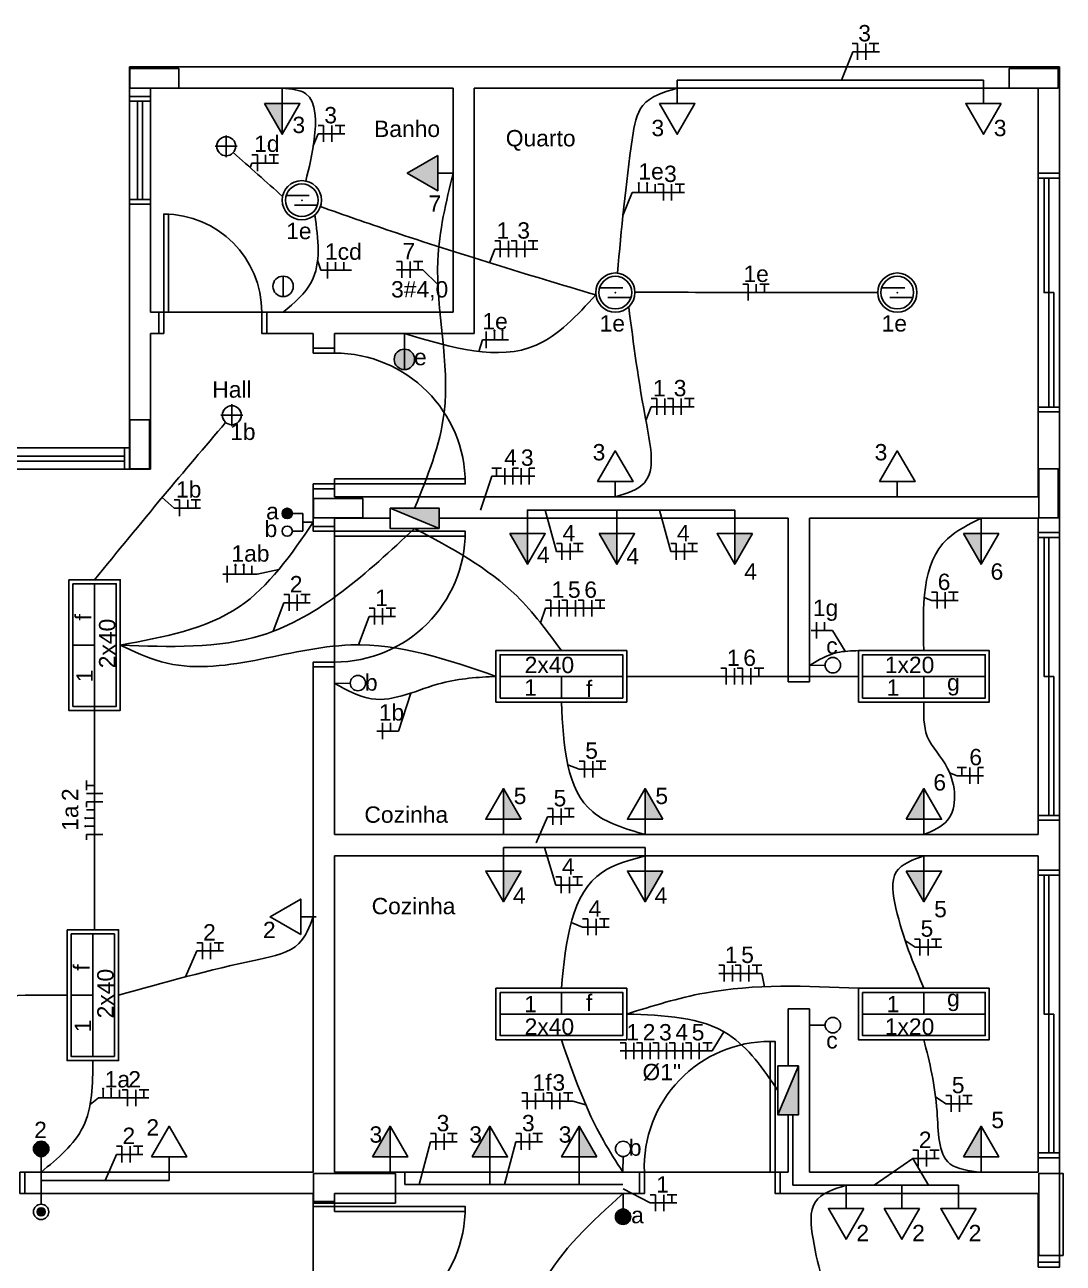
# Model space of a CAD drawing. Header units: millimetres. Extents: x 412 to 646, y 331 to 411.
# Drawn here: x 479.57 to 485.92, y 382.7 to 390.27 of the extents above; entities that cross this region are included whole.
import ezdxf
from ezdxf.enums import TextEntityAlignment as Align

# ---------------------------------------------------------------- set-up
doc = ezdxf.new("R2010")
doc.units = ezdxf.units.MM
for name, color, linetype in [('BASE', 8, 'Continuous'), ('Chamada', 4, 'Continuous'), ('E_LUMINO', 160, 'Continuous'), ('Elétrico', 5, 'Continuous'), ('Texto - Elétrica', 3, 'Continuous'), ('texto - elétrico', 3, 'Continuous')]:
    doc.layers.add(name, color=color, linetype=linetype)
doc.styles.add('ARIAL', font='arial.ttf')

# ---------------------------------------------------------------- blocks, each defined once
blk = doc.blocks.new('A$C3E3F6338')
for p, q in [((-0.0172, -0.0409), (-0.158, -0.0409)), ((-0.0672, -0.1009), (-0.208, -0.1009))]:
    blk.add_line(p, q)
for radius in [0.12, 0.1]:
    blk.add_circle((-0.1126, -0.0709), radius)
at = {"linetype": 'Continuous'}
blk.add_point((-0.1126, -0.0709), dxfattribs=at)

msp = doc.modelspace()

# ---------------------------------------------------------------- hatches: boundary and pattern name
at = {"layer": 'Elétrico'}
for points in [[(481.142937, 389.605109), (481.142938, 389.792605), (481.034687, 389.792603)], [(482.102993, 387.193848), (482.102993, 387.318848), (481.802993, 387.318848)], [(482.643462, 386.975104), (482.643464, 387.1626), (482.535212, 387.162598)], [(483.190727, 386.975104), (483.190729, 387.1626), (483.082477, 387.162598)], [(484.019733, 387.162598), (483.911481, 387.1626), (483.911483, 386.975104)], [(485.418265, 386.975104), (485.418267, 387.1626), (485.310015, 387.162598)], [(482.496517, 385.602595), (482.496516, 385.415099), (482.604767, 385.415101)], [(483.36307, 385.602595), (483.363068, 385.415099), (483.47132, 385.415101)], [(485.068265, 385.602595), (484.960015, 385.415101), (485.068267, 385.415099)], [(482.496517, 384.910101), (482.496516, 385.097597), (482.604767, 385.097596)], [(483.36307, 384.910101), (483.363068, 385.097597), (483.47132, 385.097596)], [(485.068267, 385.097597), (484.960015, 385.097596), (485.068265, 384.910101)], [(484.175787, 383.606348), (484.300787, 383.606348), (484.300787, 383.906348)], [(481.80264, 383.537593), (481.802642, 383.350097), (481.69439, 383.350098)], [(482.412943, 383.537593), (482.412945, 383.350097), (482.304693, 383.350098)], [(483.068464, 383.350098), (482.960212, 383.350097), (482.960214, 383.537593)], [(485.418265, 383.537593), (485.418267, 383.350097), (485.310015, 383.350098)], [(479.693219, 383.013659, 1), (479.643219, 383.013659, 1)], [(483.274803, 382.983678), (483.181053, 382.983678, 1)]]:
    msp.add_hatch(color=256, dxfattribs=at).paths.add_polyline_path(points)
h = msp.add_hatch(color=256, dxfattribs=at)
h.paths.add_polyline_path([(482.095028, 389.476002), (481.907533, 389.367752), (482.046106, 389.287745), (482.09503, 389.287745)])
h.paths.add_polyline_path([(482.09503, 389.287745), (482.046106, 389.287745), (482.09503, 389.259497)])
h = msp.add_hatch(color=256, dxfattribs=at)
h.paths.add_polyline_path([(481.89068, 388.290573), (481.890128, 388.165574, 0.41550625), (481.952904, 388.228074, 0.41292206)])
h.paths.add_polyline_path([(481.89068, 388.290573, 0.41550625), (481.827904, 388.228074, 0.41292206), (481.890128, 388.165574)])
at = {"layer": 'Elétrico', "linetype": 'Continuous', "lineweight": -2}
for points in [[(481.14239, 387.285659), (481.142508, 387.288382), (481.142864, 387.291084), (481.143454, 387.293745), (481.144274, 387.296344), (481.145317, 387.298862), (481.146575, 387.30128), (481.14804, 387.303579), (481.149699, 387.305741), (481.15154, 387.307751), (481.15355, 387.309592), (481.155712, 387.311251), (481.158011, 387.312716), (481.160428, 387.313974), (481.162946, 387.315017), (481.165546, 387.315837), (481.168207, 387.316427), (481.170909, 387.316782), (481.173632, 387.316901), (481.176355, 387.316782), (481.179057, 387.316427), (481.181718, 387.315837), (481.184317, 387.315017), (481.186835, 387.313974), (481.189253, 387.312716), (481.191552, 387.311251), (481.193714, 387.309592), (481.195723, 387.307751), (481.197565, 387.305741), (481.199224, 387.303579), (481.200688, 387.30128), (481.201947, 387.298862), (481.20299, 387.296344), (481.20381, 387.293745), (481.204399, 387.291084), (481.204755, 387.288382), (481.204874, 387.285659), (481.173632, 387.285659)], [(481.204882, 387.285659), (481.204763, 387.282936), (481.204407, 387.280234), (481.203817, 387.277573), (481.202998, 387.274973), (481.201955, 387.272455), (481.200696, 387.270038), (481.199232, 387.267739), (481.197573, 387.265577), (481.195731, 387.263567), (481.193722, 387.261726), (481.191559, 387.260067), (481.189261, 387.258602), (481.186843, 387.257344), (481.184325, 387.256301), (481.181726, 387.255481), (481.179065, 387.254891), (481.176362, 387.254535), (481.173639, 387.254417), (481.170916, 387.254535), (481.168214, 387.254891), (481.165553, 387.255481), (481.162954, 387.256301), (481.160436, 387.257344), (481.158018, 387.258602), (481.155719, 387.260067), (481.153557, 387.261726), (481.151548, 387.263567), (481.149706, 387.265577), (481.148047, 387.267739), (481.146583, 387.270038), (481.145324, 387.272455), (481.144281, 387.274973), (481.143462, 387.277573), (481.142872, 387.280234), (481.142516, 387.282936), (481.142397, 387.285659), (481.173639, 387.285659)], [(479.621693, 383.399016), (479.668568, 383.399013), (479.668568, 383.445888), (479.661294, 383.445511), (479.648581, 383.441391), (479.640706, 383.436894), (479.634706, 383.431641), (479.628705, 383.423767), (479.624093, 383.414017), (479.621956, 383.404266), (479.622068, 383.399013)], [(479.621693, 383.399011), (479.668568, 383.399013), (479.668568, 383.352138), (479.661294, 383.352516), (479.648581, 383.356636), (479.640706, 383.361134), (479.634706, 383.366387), (479.628705, 383.37426), (479.624093, 383.38401), (479.621956, 383.393761), (479.622068, 383.399013)], [(479.715443, 383.399016), (479.668568, 383.399013), (479.668568, 383.445888), (479.675806, 383.445511), (479.688518, 383.441391), (479.696393, 383.436894), (479.702394, 383.431641), (479.708393, 383.423767), (479.713005, 383.414017), (479.715143, 383.404266), (479.715031, 383.399013)], [(479.715443, 383.399011), (479.668568, 383.399013), (479.668568, 383.352138), (479.675806, 383.352516), (479.688518, 383.356636), (479.696393, 383.361134), (479.702394, 383.366387), (479.708393, 383.37426), (479.713005, 383.38401), (479.715143, 383.393761), (479.715031, 383.399013)], [(483.181053, 382.983681), (483.227928, 382.983678), (483.227928, 383.030553), (483.22069, 383.030176), (483.207979, 383.026056), (483.200104, 383.021558), (483.194103, 383.016305), (483.188103, 383.008432), (483.183491, 382.998681), (483.181354, 382.988931), (483.181465, 382.983678)], [(483.274803, 382.983681), (483.227928, 382.983678), (483.227928, 383.030553), (483.235203, 383.030176), (483.247915, 383.026056), (483.25579, 383.021558), (483.26179, 383.016305), (483.267791, 383.008432), (483.272403, 382.998681), (483.27454, 382.988931), (483.274429, 382.983678)]]:
    msp.add_hatch(color=256, dxfattribs=at).paths.add_polyline_path(points)

# ---------------------------------------------------------------- linework, layer by layer
at = {"layer": 'BASE'}
for p, q in [((480.208209, 390.016358), (485.898248, 390.016358)), ((480.208209, 389.836353), (480.208209, 390.016358)), ((485.898248, 389.366358), (485.898248, 390.016358)), ((480.33819, 389.836353), (480.208209, 389.836353)), ((480.33819, 389.886353), (482.188287, 389.886353)), ((480.33819, 389.886353), (480.33819, 389.836353)), ((482.188287, 389.886353), (482.188287, 388.516358)), ((482.318268, 389.886353), (482.318268, 388.386353)), ((485.768268, 389.886353), (482.318268, 389.886353)), ((485.768268, 389.886353), (485.768268, 389.366358)), ((485.768268, 389.366358), (485.898248, 389.366358)), ((480.208209, 387.686353), (480.208209, 389.176356)), ((480.33819, 389.176356), (480.208209, 389.176356)), ((480.33819, 389.176356), (480.33819, 388.516358)), ((480.33819, 388.516358), (481.048199, 388.516358)), ((480.33819, 388.516358), (480.38819, 388.516358)), ((480.38819, 388.516358), (480.38819, 388.386353)), ((481.048199, 388.516358), (482.188287, 388.516358)), ((481.048199, 388.516358), (481.048199, 388.386353)), ((480.33819, 387.556348), (480.33819, 388.386353)), ((480.33819, 388.386353), (480.38819, 388.386353)), ((481.048199, 388.386353), (481.333258, 388.386353)), ((481.333258, 388.296351), (481.333258, 388.386353)), ((481.463238, 388.386353), (481.463238, 388.296351)), ((482.318268, 388.386353), (481.463238, 388.386353)), ((481.463238, 388.296351), (481.333258, 388.296351)), ((485.768268, 387.906361), (485.768268, 387.386353)), ((485.768268, 387.906361), (485.898248, 387.906361)), ((485.898248, 387.168848), (485.898248, 387.906361)), ((480.208209, 387.556348), (480.208209, 387.686353)), ((480.208209, 387.556348), (480.33819, 387.556348)), ((481.463238, 387.436353), (481.333258, 387.436353)), ((481.333258, 387.206348), (481.333258, 387.436353)), ((481.463238, 387.436353), (481.463238, 387.386353)), ((485.768268, 387.386353), (481.463238, 387.386353)), ((481.463238, 387.256348), (481.802993, 387.256348)), ((481.463238, 387.206348), (481.463238, 387.256348)), ((482.102993, 387.256348), (484.238287, 387.256348)), ((484.238287, 387.256348), (484.238287, 386.256348)), ((485.768268, 387.256348), (484.368268, 387.256348)), ((484.368268, 387.256348), (484.368268, 386.256348)), ((485.768268, 387.168848), (485.768268, 387.256348)), ((481.463238, 387.206348), (481.333258, 387.206348)), ((481.463238, 386.376343), (481.463238, 387.176343)), ((485.768268, 387.168848), (485.898248, 387.168848)), ((481.333258, 383.256348), (481.333258, 386.346351)), ((481.463238, 386.346351), (481.333258, 386.346351)), ((481.463238, 385.321351), (481.463238, 386.346351)), ((484.368268, 386.256348), (484.238287, 386.256348)), ((485.768268, 385.321351), (485.768268, 385.408851)), ((485.768268, 385.408851), (485.898248, 385.408851)), ((485.898248, 385.103846), (485.898248, 385.408851)), ((485.768268, 385.321351), (481.463238, 385.321351)), ((481.463238, 383.256348), (481.463238, 385.191346)), ((485.768268, 385.191346), (481.463238, 385.191346)), ((485.768268, 385.103846), (485.768268, 385.191346)), ((485.768268, 385.103846), (485.898248, 385.103846)), ((484.238287, 383.906348), (484.238287, 384.256348)), ((484.368268, 384.256348), (484.238287, 384.256348)), ((484.368268, 383.256348), (484.368268, 384.256348)), ((484.238287, 383.256348), (484.238287, 383.606348)), ((485.768268, 383.256348), (485.768268, 383.343848)), ((485.768268, 383.343848), (485.898248, 383.343848)), ((485.898248, 382.706348), (485.898248, 383.343848)), ((479.568219, 383.256348), (481.333258, 383.256348)), ((479.568219, 383.256348), (479.568219, 383.126343)), ((483.328277, 383.256348), (481.463238, 383.256348)), ((483.328277, 383.256348), (483.328277, 383.126343)), ((483.358307, 383.256348), (484.238287, 383.256348)), ((484.238287, 383.256348), (484.188287, 383.256348)), ((484.188287, 383.256348), (484.188287, 383.126343)), ((485.768268, 383.256348), (484.368268, 383.256348)), ((479.568219, 383.126343), (481.333258, 383.126343)), ((481.333258, 383.076343), (481.333258, 383.126343)), ((481.463238, 383.076343), (481.463238, 383.126343)), ((483.328277, 383.126343), (481.463238, 383.126343)), ((485.768268, 383.126343), (484.188287, 383.126343)), ((485.768268, 382.706348), (485.768268, 383.126343)), ((481.333258, 383.076343), (481.333258, 382.216346)), ((481.463238, 383.076343), (481.333258, 383.076343)), ((485.768268, 382.706348), (485.898248, 382.706348))]:
    msp.add_line(p, q, dxfattribs=at)
at = {"layer": 'BASE', "linetype": 'Continuous'}
for p, q in [((480.208209, 389.806348), (480.208209, 389.206348)), ((480.33819, 389.806348), (480.33819, 389.206348)), ((485.768268, 389.336353), (485.768268, 387.936353)), ((485.898248, 389.336353), (485.898248, 387.936353)), ((478.68819, 387.686353), (480.17818, 387.686353)), ((478.68819, 387.556348), (480.17818, 387.556348)), ((485.768268, 387.138843), (485.768268, 385.438843)), ((485.898248, 387.138843), (485.898248, 385.438843)), ((485.768268, 385.073841), (485.768268, 383.373841)), ((485.898248, 385.073841), (485.898248, 383.373841)), ((483.328277, 383.256348), (483.358307, 383.256348))]:
    msp.add_line(p, q, dxfattribs=at)
at = {"layer": 'BASE'}
for points in [[(480.510228, 389.887833), (480.510228, 389.947833), (480.510228, 390.007833), (480.360228, 390.007833), (480.210228, 390.007833), (480.210228, 389.947833), (480.210228, 389.887833), (480.360228, 389.887833), (480.510228, 389.887833)], [(485.890728, 389.887833), (485.890728, 389.947833), (485.890728, 390.007833), (485.740728, 390.007833), (485.590728, 390.007833), (485.590728, 389.947833), (485.590728, 389.887833), (485.740728, 389.887833), (485.890728, 389.887833)], [(480.210229, 387.557833), (480.270228, 387.557833), (480.330228, 387.557833), (480.330228, 387.707833), (480.330228, 387.857833), (480.270228, 387.857833), (480.210228, 387.857833), (480.210228, 387.707833), (480.210229, 387.557833)], [(485.770728, 387.257833), (485.830728, 387.257833), (485.890728, 387.257833), (485.890728, 387.407833), (485.890728, 387.557833), (485.830728, 387.557833), (485.770728, 387.557833), (485.770728, 387.407833), (485.770728, 387.257833)], [(481.635228, 387.257833), (481.635228, 387.317833), (481.635228, 387.377833), (481.485228, 387.377833), (481.335228, 387.377833), (481.335228, 387.317833), (481.335228, 387.257833), (481.485228, 387.257833), (481.635228, 387.257833)], [(481.835228, 383.067334), (481.835228, 383.157334), (481.835228, 383.247333), (481.585228, 383.247333), (481.335228, 383.247333), (481.335228, 383.157334), (481.335228, 383.067334), (481.585228, 383.067334), (481.835228, 383.067334)], [(485.920728, 382.747333), (485.920728, 383.247333), (485.890728, 383.247333), (485.770728, 383.247333), (485.770728, 382.747334), (485.890728, 382.747334), (485.920728, 382.747333)]]:
    msp.add_lwpolyline(points, close=True, dxfattribs=at)
at = {"layer": 'BASE', "linetype": 'Continuous'}
for points in [[(480.208209, 389.836353), (480.208209, 389.806348), (480.33819, 389.806348), (480.33819, 389.836353)], [(485.898248, 389.366358), (485.898248, 389.336353), (485.768268, 389.336353), (485.768268, 389.366358)], [(480.33819, 389.176356), (480.33819, 389.206348), (480.208209, 389.206348), (480.208209, 389.176356)], [(480.38819, 388.386353), (480.41817, 388.386353), (480.41817, 388.516358), (480.38819, 388.516358)], [(481.048199, 388.516358), (481.01817, 388.516358), (481.01817, 388.386353), (481.048199, 388.386353)], [(481.463238, 388.296351), (481.463238, 388.266358), (481.333258, 388.266358), (481.333258, 388.296351)], [(485.768268, 387.906361), (485.768268, 387.936353), (485.898248, 387.936353), (485.898248, 387.906361)], [(480.208209, 387.556348), (480.17818, 387.556348), (480.17818, 387.686353), (480.208209, 387.686353)], [(481.333258, 387.436353), (481.333258, 387.466358), (481.463238, 387.466358), (481.463238, 387.436353)], [(481.333258, 387.206348), (481.333258, 387.176343), (481.463238, 387.176343), (481.463238, 387.206348)], [(485.898248, 387.168848), (485.898248, 387.138843), (485.768268, 387.138843), (485.768268, 387.168848)], [(481.463238, 386.346351), (481.463238, 386.376343), (481.333258, 386.376343), (481.333258, 386.346351)], [(485.768268, 385.408851), (485.768268, 385.438843), (485.898248, 385.438843), (485.898248, 385.408851)], [(485.898248, 385.103846), (485.898248, 385.073841), (485.768268, 385.073841), (485.768268, 385.103846)], [(485.768268, 383.343848), (485.768268, 383.373841), (485.898248, 383.373841), (485.898248, 383.343848)], [(479.568219, 383.256348), (479.53819, 383.256348), (479.53819, 383.126343), (479.568219, 383.126343)], [(483.328277, 383.256348), (483.358307, 383.256348), (483.358307, 383.126343), (483.328277, 383.126343)], [(484.188287, 383.126343), (484.158307, 383.126343), (484.158307, 383.256348), (484.188287, 383.256348)], [(481.333258, 383.076343), (481.333258, 383.046339), (481.463238, 383.046339), (481.463238, 383.076343)], [(485.898248, 382.706348), (485.898248, 382.676343), (485.768268, 382.676343), (485.768268, 382.706348)]]:
    msp.add_lwpolyline(points, dxfattribs=at)
for points in [[(480.28819, 389.806348), (480.28819, 389.206348), (480.258209, 389.206348), (480.258209, 389.806348), (480.28819, 389.806348)], [(485.833258, 389.336353), (485.833258, 388.636353), (485.803277, 388.636353), (485.803277, 389.336353), (485.833258, 389.336353)], [(480.41817, 388.516358), (480.448199, 388.516358), (480.448199, 389.116358), (480.41817, 389.116358), (480.41817, 388.516358)], [(485.863238, 388.636353), (485.863238, 387.936353), (485.833258, 387.936353), (485.833258, 388.636353), (485.863238, 388.636353)], [(478.68819, 387.606348), (480.17818, 387.606348), (480.17818, 387.636353), (478.68819, 387.636353), (478.68819, 387.606348)], [(481.463238, 387.466358), (481.463238, 387.496351), (482.263238, 387.496351), (482.263238, 387.466358), (481.463238, 387.466358)], [(481.463238, 387.176343), (481.463238, 387.146351), (482.263238, 387.146351), (482.263238, 387.176343), (481.463238, 387.176343)], [(485.833258, 387.138843), (485.833258, 386.288843), (485.803277, 386.288843), (485.803277, 387.138843), (485.833258, 387.138843)], [(485.863238, 386.288843), (485.863238, 385.438843), (485.833258, 385.438843), (485.833258, 386.288843), (485.863238, 386.288843)], [(485.833258, 385.073841), (485.833258, 384.223841), (485.803277, 384.223841), (485.803277, 385.073841), (485.833258, 385.073841)], [(485.863238, 384.223841), (485.863238, 383.373841), (485.833258, 383.373841), (485.833258, 384.223841), (485.863238, 384.223841)], [(484.158307, 383.256348), (484.128277, 383.256348), (484.128277, 384.056348), (484.158307, 384.056348), (484.158307, 383.256348)], [(481.463238, 383.046339), (481.463238, 383.016346), (482.263238, 383.016346), (482.263238, 383.046339), (481.463238, 383.046339)]]:
    msp.add_lwpolyline(points, close=True, dxfattribs=at)
for centre, radius, start, end in [((480.41817, 388.516358), 0.6, 0, 90), ((481.463238, 387.466358), 0.8, 0, 90), ((481.463238, 387.176343), 0.8, 270, 0), ((484.128277, 383.285814), 0.770534, 90, 182.1915598), ((481.463238, 383.046339), 0.8, 270, 0)]:
    msp.add_arc(centre, radius, start, end, dxfattribs=at)
at = {"layer": 'Chamada'}
for p, q in [((484.633949, 390.109176), (484.564542, 389.936138)), ((481.363255, 389.60772), (481.333396, 389.53328)), ((480.958206, 389.42872), (480.947096, 389.401022)), ((483.283688, 389.248993), (483.227281, 389.108365)), ((482.443922, 388.902454), (482.410464, 388.819041)), ((481.378954, 388.773212), (481.359875, 388.835543)), ((482.004106, 388.776124), (482.095318, 388.685228)), ((482.36825, 388.3475), (482.345969, 388.276418)), ((483.400733, 387.938251), (483.367275, 387.854838)), ((482.425363, 387.513103), (482.355955, 387.306346)), ((480.481559, 387.318582), (480.408118, 387.382451)), ((482.820744, 387.051934), (482.751336, 387.306346)), ((483.520309, 387.051934), (483.450902, 387.306346)), ((480.990095, 386.914137), (481.121504, 386.942118)), ((481.152227, 386.738968), (481.088722, 386.56485)), ((485.11559, 386.753275), (485.070673, 386.771076)), ((481.674156, 386.655737), (481.610651, 386.481619)), ((482.75371, 386.705505), (482.723631, 386.615904)), ((484.509047, 386.56981), (484.587722, 386.44233)), ((481.853696, 385.954463), (481.930244, 386.186924)), ((482.959419, 385.721121), (482.890011, 385.748628)), ((485.270915, 385.68129), (485.225998, 385.699091)), ((482.765753, 385.429948), (482.696345, 385.271348)), ((482.816918, 385.012212), (482.747511, 385.241346)), ((482.98013, 384.755322), (482.910722, 384.782829)), ((485.015096, 384.632577), (484.953213, 384.674256)), ((480.621777, 384.609381), (480.55237, 384.450782)), ((484.075989, 384.471858), (484.093372, 384.390858)), ((483.773475, 383.998399), (483.845303, 384.115353)), ((480.01938, 383.710425), (479.967882, 383.669465)), ((482.921451, 383.690916), (482.999416, 383.669275)), ((485.201993, 383.675383), (485.14011, 383.717062)), ((482.050476, 383.44267), (481.981069, 383.181344)), ((482.572357, 383.442674), (482.50295, 383.181348)), ((480.128889, 383.364946), (480.059481, 383.206347)), ((485.00023, 383.340408), (484.763202, 383.176343)), ((485.00023, 383.340408), (485.09702, 383.176343)), ((483.393848, 383.067887), (483.228277, 383.153846))]:
    msp.add_line(p, q, dxfattribs=at)
at = {"layer": 'Chamada', "linetype": 'Continuous'}
for p, q in [((484.796443, 390.109176), (484.633949, 390.109176)), ((481.525749, 389.60772), (481.363255, 389.60772)), ((481.1207, 389.42872), (480.958206, 389.42872)), ((483.604301, 389.248993), (483.283688, 389.248993)), ((482.706416, 388.902454), (482.443922, 388.902454)), ((481.567006, 388.773212), (481.378954, 388.773212)), ((482.004106, 388.776124), (481.841612, 388.776124)), ((482.526561, 388.3475), (482.36825, 388.3475)), ((483.663227, 387.938251), (483.400733, 387.938251)), ((482.687856, 387.513103), (482.425363, 387.513103)), ((480.644053, 387.318582), (480.481559, 387.318582)), ((482.983237, 387.051934), (482.820744, 387.051934)), ((483.682803, 387.051934), (483.520309, 387.051934)), ((480.779129, 386.914137), (480.990095, 386.914137)), ((481.31472, 386.738968), (481.152227, 386.738968)), ((485.278083, 386.753275), (485.11559, 386.753275)), ((481.836649, 386.655737), (481.674156, 386.655737)), ((483.116203, 386.705504), (482.75371, 386.705505)), ((484.509047, 386.56981), (484.3778, 386.56981)), ((481.853696, 385.954463), (481.722449, 385.954464)), ((483.121912, 385.72112), (482.959419, 385.721121)), ((485.433409, 385.68129), (485.270915, 385.68129)), ((482.928246, 385.429948), (482.765753, 385.429948)), ((482.979412, 385.012212), (482.816918, 385.012212)), ((483.142623, 384.755322), (482.98013, 384.755322)), ((480.784271, 384.609381), (480.621777, 384.609381)), ((485.17759, 384.632577), (485.015096, 384.632577)), ((484.075989, 384.471858), (483.813495, 384.471858)), ((483.773475, 383.998399), (483.210982, 383.998399)), ((480.32669, 383.710425), (480.01938, 383.710425)), ((482.921451, 383.690916), (482.608957, 383.690916)), ((485.364487, 383.675383), (485.201993, 383.675383)), ((482.21297, 383.44267), (482.050476, 383.44267)), ((482.734851, 383.442674), (482.572357, 383.442674)), ((480.291383, 383.364946), (480.128889, 383.364946)), ((485.162724, 383.340408), (485.00023, 383.340408)), ((483.556341, 383.067887), (483.393848, 383.067887))]:
    msp.add_line(p, q, dxfattribs=at)
at = {"layer": 'E_LUMINO'}
for p, q in [((480.800714, 389.464529), (480.800714, 389.59818)), ((480.800714, 389.464529), (480.800714, 389.59818)), ((480.733889, 389.531354), (480.86754, 389.531354)), ((480.835253, 387.819528), (480.835253, 387.953179)), ((480.835253, 387.819528), (480.835253, 387.953179)), ((480.768428, 387.886353), (480.902079, 387.886353))]:
    msp.add_line(p, q, dxfattribs=at)
for points in [[(479.837753, 386.88047), (479.837753, 386.08047), (480.152753, 386.08047), (480.152753, 386.88047)], [(479.862753, 386.85547), (479.862753, 386.10547), (480.127753, 386.10547), (480.127753, 386.85547)], [(482.450763, 386.13135), (483.250763, 386.13135), (483.250763, 386.44635), (482.450763, 386.44635)], [(482.475763, 386.15635), (483.225763, 386.15635), (483.225763, 386.42135), (482.475763, 386.42135)], [(484.668268, 386.13135), (485.468268, 386.13135), (485.468268, 386.44635), (484.668268, 386.44635)], [(484.693268, 386.15635), (485.443268, 386.15635), (485.443268, 386.42135), (484.693268, 386.42135)], [(479.827049, 384.739063), (479.827049, 383.939063), (480.142049, 383.939063), (480.142049, 384.739063)], [(479.852049, 384.714063), (479.852049, 383.964063), (480.117049, 383.964063), (480.117049, 384.714063)], [(482.450763, 384.381347), (483.250763, 384.381347), (483.250763, 384.066347), (482.450763, 384.066347)], [(484.668268, 384.381347), (485.468268, 384.381347), (485.468268, 384.066347), (484.668268, 384.066347)], [(482.475763, 384.356347), (483.225763, 384.356347), (483.225763, 384.091347), (482.475763, 384.091347)], [(484.693268, 384.356347), (485.443268, 384.356347), (485.443268, 384.091347), (484.693268, 384.091347)]]:
    msp.add_lwpolyline(points, close=True, dxfattribs=at)
for points in [[(479.995253, 386.85547), (479.995253, 386.48047), (479.862753, 386.48047), (479.995253, 386.48047), (479.995253, 386.10547)], [(482.475763, 386.28885), (482.850763, 386.28885), (482.850763, 386.15635), (482.850763, 386.28885), (483.225763, 386.28885)], [(484.693268, 386.28885), (485.068268, 386.28885), (485.068268, 386.15635), (485.068268, 386.28885), (485.443268, 386.28885)], [(479.984549, 384.714063), (479.984549, 384.339063), (479.852049, 384.339063), (479.984549, 384.339063), (479.984549, 383.964063)], [(482.475763, 384.223847), (482.850763, 384.223847), (482.850763, 384.356347), (482.850763, 384.223847), (483.225763, 384.223847)], [(484.693268, 384.223847), (485.068268, 384.223847), (485.068268, 384.356347), (485.068268, 384.223847), (485.443268, 384.223847)]]:
    msp.add_lwpolyline(points, dxfattribs=at)
for centre in [(480.800069, 389.531354), (480.800714, 389.531354), (480.834609, 387.886353), (480.835253, 387.886353)]:
    msp.add_circle(centre, 0.058005, dxfattribs=at)
at = {"layer": 'Elétrico', "linetype": 'Continuous'}
for p, q in [((484.663113, 390.159176), (484.629783, 390.159176)), ((484.663113, 390.059176), (484.663113, 390.159176)), ((484.713113, 390.059176), (484.713113, 390.159176)), ((484.792277, 390.159176), (484.733949, 390.159176)), ((484.763113, 390.109176), (484.763113, 390.159176)), ((481.142937, 389.605109), (481.142939, 389.886353)), ((483.559869, 389.792605), (483.559869, 389.886353)), ((485.433112, 389.792605), (485.433112, 389.886353)), ((481.396585, 389.65772), (481.363255, 389.65772)), ((481.396585, 389.55772), (481.396585, 389.65772)), ((481.446585, 389.55772), (481.446585, 389.65772)), ((481.525749, 389.65772), (481.467421, 389.65772)), ((481.496585, 389.60772), (481.496585, 389.65772)), ((480.991536, 389.47872), (480.958206, 389.47872)), ((480.991536, 389.37872), (480.991536, 389.47872)), ((481.041536, 389.42872), (481.041536, 389.47872)), ((481.1207, 389.47872), (481.062372, 389.47872)), ((481.091536, 389.42872), (481.091536, 389.47872)), ((482.095029, 389.36775), (482.188778, 389.36775)), ((483.325137, 389.248993), (483.325137, 389.299015)), ((483.375137, 389.24897), (483.375137, 389.298993)), ((483.425137, 389.24897), (483.425137, 389.298993)), ((483.475137, 389.298993), (483.441807, 389.298993)), ((483.475137, 389.198993), (483.475137, 389.298993)), ((483.525137, 389.198993), (483.525137, 389.298993)), ((483.604301, 389.298993), (483.545974, 389.298993)), ((483.575137, 389.248993), (483.575137, 389.298993)), ((482.477252, 388.952454), (482.443922, 388.952454)), ((482.477252, 388.852454), (482.477252, 388.952454)), ((482.527252, 388.852454), (482.527252, 388.952454)), ((482.577252, 388.952454), (482.543922, 388.952454)), ((482.577252, 388.852454), (482.577252, 388.952454)), ((482.627252, 388.852454), (482.627252, 388.952454)), ((482.706416, 388.952454), (482.648088, 388.952454)), ((482.677252, 388.902454), (482.677252, 388.952454)), ((481.419089, 388.723212), (481.419089, 388.823212)), ((481.469089, 388.773212), (481.469089, 388.823212)), ((481.519089, 388.773212), (481.519089, 388.823212)), ((481.874942, 388.826124), (481.841612, 388.826124)), ((481.874942, 388.726124), (481.874942, 388.826124)), ((481.924942, 388.726124), (481.924942, 388.826124)), ((482.004106, 388.826124), (481.945778, 388.826124)), ((481.974942, 388.776124), (481.974942, 388.826124)), ((483.993263, 388.687485), (483.959933, 388.687485)), ((483.993263, 388.587485), (483.993263, 388.687485)), ((484.043263, 388.637485), (484.043263, 388.687485)), ((484.122427, 388.687485), (484.0641, 388.687485)), ((484.093263, 388.637485), (484.093263, 388.687485)), ((482.391166, 388.2975), (482.391166, 388.3975)), ((482.441166, 388.347478), (482.441166, 388.3975)), ((482.491166, 388.3475), (482.491166, 388.397523)), ((483.434063, 387.988251), (483.400733, 387.988251)), ((483.434063, 387.888251), (483.434063, 387.988251)), ((483.484063, 387.888251), (483.484063, 387.988251)), ((483.534063, 387.988251), (483.500733, 387.988251)), ((483.534063, 387.888251), (483.534063, 387.988251)), ((483.584063, 387.888251), (483.584063, 387.988251)), ((483.663227, 387.988251), (483.604899, 387.988251)), ((483.634063, 387.938251), (483.634063, 387.988251)), ((482.425363, 387.563103), (482.48369, 387.563103)), ((482.454526, 387.513103), (482.454526, 387.563103)), ((482.504526, 387.463103), (482.504526, 387.563103)), ((482.554526, 387.463103), (482.554526, 387.563103)), ((482.554526, 387.563103), (482.587856, 387.563103)), ((482.604526, 387.463103), (482.604526, 387.563103)), ((482.654526, 387.463103), (482.654526, 387.563103)), ((482.654526, 387.563103), (482.687856, 387.563103)), ((483.180768, 387.480102), (483.180768, 387.386353)), ((484.905768, 387.480102), (484.905768, 387.386353)), ((480.514889, 387.368582), (480.481559, 387.368582)), ((480.514889, 387.268582), (480.514889, 387.368582)), ((480.564889, 387.318582), (480.564889, 387.368582)), ((480.644053, 387.368582), (480.585726, 387.368582)), ((480.614889, 387.318582), (480.614889, 387.368582)), ((482.643462, 386.975104), (482.643465, 387.256348)), ((483.190727, 386.975104), (483.19073, 387.256348)), ((483.911483, 386.975104), (483.911481, 387.256348)), ((485.418265, 386.975104), (485.418268, 387.256348)), ((482.854073, 387.101934), (482.820743, 387.101934)), ((482.854074, 387.001934), (482.854073, 387.101934)), ((482.904074, 387.001934), (482.904073, 387.101934)), ((482.983237, 387.101934), (482.92491, 387.101934)), ((482.954074, 387.051934), (482.954073, 387.101934)), ((483.553639, 387.101934), (483.520309, 387.101934)), ((483.553639, 387.001934), (483.553639, 387.101934)), ((483.603639, 387.001934), (483.603639, 387.101934)), ((483.682803, 387.101934), (483.624475, 387.101934)), ((483.653639, 387.051934), (483.653639, 387.101934)), ((480.807276, 386.864115), (480.807276, 386.96416)), ((480.857276, 386.914115), (480.857276, 386.964137)), ((480.907276, 386.914115), (480.907276, 386.964137)), ((480.957276, 386.914092), (480.957276, 386.964115)), ((485.14892, 386.803275), (485.11559, 386.803275)), ((485.14892, 386.703275), (485.14892, 386.803275)), ((485.19892, 386.703275), (485.19892, 386.803275)), ((485.278083, 386.803275), (485.219756, 386.803275)), ((485.24892, 386.753275), (485.24892, 386.803275)), ((481.185557, 386.788968), (481.152227, 386.788968)), ((481.185557, 386.688968), (481.185557, 386.788968)), ((481.235557, 386.688968), (481.235557, 386.788968)), ((481.31472, 386.788968), (481.256393, 386.788968)), ((481.285557, 386.738968), (481.285557, 386.788968)), ((482.78704, 386.755504), (482.75371, 386.755504)), ((482.78704, 386.655504), (482.78704, 386.755504)), ((482.83704, 386.655504), (482.83704, 386.755504)), ((482.88704, 386.755504), (482.85371, 386.755504)), ((482.88704, 386.655504), (482.88704, 386.755504)), ((482.93704, 386.655505), (482.93704, 386.755505)), ((482.98704, 386.755505), (482.95371, 386.755505)), ((482.98704, 386.655505), (482.98704, 386.755505)), ((483.03704, 386.655505), (483.03704, 386.755505)), ((483.116203, 386.755505), (483.057876, 386.755505)), ((483.08704, 386.705505), (483.08704, 386.755505)), ((481.707486, 386.705737), (481.674156, 386.705737)), ((481.707486, 386.605737), (481.707486, 386.705737)), ((481.757486, 386.605737), (481.757486, 386.705737)), ((481.836649, 386.705737), (481.778322, 386.705737)), ((481.807486, 386.655737), (481.807486, 386.705737)), ((484.41113, 386.51981), (484.41113, 386.61981)), ((484.46113, 386.56981), (484.46113, 386.61981)), ((483.859519, 386.338847), (483.826189, 386.338847)), ((483.859519, 386.238847), (483.859519, 386.338847)), ((483.909519, 386.238847), (483.909519, 386.338847)), ((483.959519, 386.338847), (483.926189, 386.338847)), ((483.959519, 386.238847), (483.959519, 386.338847)), ((484.009519, 386.238847), (484.009519, 386.338847)), ((484.088683, 386.338847), (484.030355, 386.338847)), ((484.059519, 386.288847), (484.059519, 386.338847)), ((481.755779, 385.904464), (481.755779, 386.004464)), ((481.805779, 385.954464), (481.805779, 386.004464)), ((482.992749, 385.77112), (482.959419, 385.77112)), ((482.992749, 385.67112), (482.992749, 385.77112)), ((483.042749, 385.671121), (483.042749, 385.771121)), ((483.121912, 385.771121), (483.063585, 385.771121)), ((483.092749, 385.721121), (483.092749, 385.771121)), ((485.270915, 385.73129), (485.329243, 385.73129)), ((485.300079, 385.68129), (485.300079, 385.73129)), ((485.350079, 385.63129), (485.350079, 385.73129)), ((485.400079, 385.63129), (485.400079, 385.73129)), ((485.400079, 385.73129), (485.433409, 385.73129)), ((479.945211, 385.651429), (479.945211, 385.593101)), ((479.995211, 385.622265), (479.945211, 385.622265)), ((482.496517, 385.602595), (482.496515, 385.321351)), ((483.36307, 385.602595), (483.363068, 385.321351)), ((485.068265, 385.602595), (485.068268, 385.321351)), ((480.045211, 385.572265), (479.945211, 385.572265)), ((480.045211, 385.522265), (479.945211, 385.522265)), ((479.945211, 385.522265), (479.945211, 385.488935)), ((479.995234, 385.472265), (479.945211, 385.472265)), ((482.799083, 385.479948), (482.765753, 385.479948)), ((482.799083, 385.379948), (482.799083, 385.479948)), ((482.849083, 385.379948), (482.849083, 385.479948)), ((482.928246, 385.479948), (482.869919, 385.479948)), ((482.899083, 385.429948), (482.899083, 385.479948)), ((479.995212, 385.372265), (479.945189, 385.372265)), ((479.995234, 385.422265), (479.945212, 385.422265)), ((480.045234, 385.322265), (479.945234, 385.322265)), ((479.945234, 385.322265), (479.945234, 385.288935)), ((482.496517, 384.910101), (482.496515, 385.191346)), ((483.36307, 384.910101), (483.363068, 385.191346)), ((485.068265, 384.910101), (485.068268, 385.191346)), ((482.850248, 385.062212), (482.816918, 385.062212)), ((482.850248, 384.962212), (482.850248, 385.062212)), ((482.900248, 384.962212), (482.900248, 385.062212)), ((482.979412, 385.062212), (482.921084, 385.062212)), ((482.950248, 385.012212), (482.950248, 385.062212)), ((481.256349, 384.818189), (481.350098, 384.818189)), ((483.01346, 384.805322), (482.98013, 384.805322)), ((483.01346, 384.705322), (483.01346, 384.805322)), ((483.06346, 384.705322), (483.06346, 384.805322)), ((483.142623, 384.805322), (483.084296, 384.805322)), ((483.11346, 384.755322), (483.11346, 384.805322)), ((485.04426, 384.682577), (485.01093, 384.682577)), ((485.04426, 384.582577), (485.04426, 384.682577)), ((485.09426, 384.582577), (485.09426, 384.682577)), ((485.173424, 384.682577), (485.115096, 384.682577)), ((485.14426, 384.632577), (485.14426, 384.682577)), ((480.655107, 384.659381), (480.621777, 384.659381)), ((480.655107, 384.559381), (480.655107, 384.659381)), ((480.705107, 384.559381), (480.705107, 384.659381)), ((480.784271, 384.659381), (480.725944, 384.659381)), ((480.755107, 384.609381), (480.755107, 384.659381)), ((483.846825, 384.521858), (483.813495, 384.521858)), ((483.846825, 384.421858), (483.846825, 384.521858)), ((483.896825, 384.421858), (483.896825, 384.521858)), ((483.946825, 384.521858), (483.913495, 384.521858)), ((483.946825, 384.421858), (483.946825, 384.521858)), ((483.996825, 384.421858), (483.996825, 384.521858)), ((484.075989, 384.521858), (484.017661, 384.521858)), ((484.046825, 384.471858), (484.046825, 384.521858)), ((483.244312, 384.048399), (483.210982, 384.048399)), ((483.244312, 383.948399), (483.244312, 384.048399)), ((483.294312, 383.948399), (483.294312, 384.048399)), ((483.344312, 384.048399), (483.310982, 384.048399)), ((483.344312, 383.948399), (483.344312, 384.048399)), ((483.394312, 383.948399), (483.394312, 384.048399)), ((483.444312, 384.048399), (483.410982, 384.048399)), ((483.444312, 383.948399), (483.444312, 384.048399)), ((483.494312, 383.948399), (483.494312, 384.048399)), ((483.544312, 384.048399), (483.510982, 384.048399)), ((483.544312, 383.948399), (483.544312, 384.048399)), ((483.594312, 383.948399), (483.594312, 384.048399)), ((483.644312, 384.048399), (483.610982, 384.048399)), ((483.644312, 383.948399), (483.644312, 384.048399)), ((483.694312, 383.948399), (483.694312, 384.048399)), ((483.773475, 384.048399), (483.715148, 384.048399)), ((483.744312, 383.998399), (483.744312, 384.048399)), ((480.047526, 383.710425), (480.047526, 383.760447)), ((480.097526, 383.710402), (480.097526, 383.760425)), ((480.147526, 383.710402), (480.147526, 383.760425)), ((480.197526, 383.760425), (480.164196, 383.760425)), ((480.197526, 383.660425), (480.197526, 383.760425)), ((480.247526, 383.660425), (480.247526, 383.760425)), ((480.32669, 383.760425), (480.268363, 383.760425)), ((480.297526, 383.710425), (480.297526, 383.760425)), ((482.642287, 383.740916), (482.608957, 383.740916)), ((482.642287, 383.640916), (482.642287, 383.740916)), ((482.692287, 383.640916), (482.692287, 383.740916)), ((482.742287, 383.690916), (482.742287, 383.740916)), ((482.792287, 383.740916), (482.758957, 383.740916)), ((482.792287, 383.640916), (482.792287, 383.740916)), ((482.842287, 383.640916), (482.842287, 383.740916)), ((482.921451, 383.740916), (482.863124, 383.740916)), ((482.892287, 383.690916), (482.892287, 383.740916)), ((485.235323, 383.725383), (485.201993, 383.725383)), ((485.235323, 383.625383), (485.235323, 383.725383)), ((485.285323, 383.625383), (485.285323, 383.725383)), ((485.364487, 383.725383), (485.306159, 383.725383)), ((485.335323, 383.675383), (485.335323, 383.725383)), ((481.80264, 383.537593), (481.802643, 383.256348)), ((482.412943, 383.537593), (482.412946, 383.256348)), ((482.960214, 383.537593), (482.960211, 383.256348)), ((485.418265, 383.537593), (485.418268, 383.256348)), ((482.083806, 383.49267), (482.050476, 383.49267)), ((482.083806, 383.39267), (482.083806, 383.49267)), ((482.133806, 383.39267), (482.133806, 383.49267)), ((482.21297, 383.49267), (482.154642, 383.49267)), ((482.183806, 383.44267), (482.183806, 383.49267)), ((482.605687, 383.492674), (482.572357, 383.492674)), ((482.605687, 383.392674), (482.605687, 383.492674)), ((482.655687, 383.392674), (482.655687, 383.492674)), ((482.734851, 383.492674), (482.676524, 383.492674)), ((482.705687, 383.442674), (482.705687, 383.492674)), ((480.162219, 383.414946), (480.128889, 383.414946)), ((480.162219, 383.314946), (480.162219, 383.414946)), ((480.212219, 383.314946), (480.212219, 383.414946)), ((480.291382, 383.414946), (480.233055, 383.414946)), ((480.262219, 383.364946), (480.262219, 383.414946)), ((485.03356, 383.390408), (485.00023, 383.390408)), ((485.03356, 383.290408), (485.03356, 383.390408)), ((485.08356, 383.290408), (485.08356, 383.390408)), ((485.162724, 383.390408), (485.104396, 383.390408)), ((485.13356, 383.340408), (485.13356, 383.390408)), ((480.450739, 383.350097), (480.450739, 383.256348)), ((483.427178, 383.117887), (483.393848, 383.117887)), ((483.427178, 383.017887), (483.427178, 383.117887)), ((483.477178, 383.017887), (483.477178, 383.117887)), ((483.556341, 383.117887), (483.498014, 383.117887)), ((483.527178, 383.067887), (483.527178, 383.117887)), ((484.592511, 383.033486), (484.592511, 383.127235)), ((484.933893, 383.033486), (484.933893, 383.127235)), ((485.27932, 383.033486), (485.27932, 383.127235))]:
    msp.add_line(p, q, dxfattribs=at)
at = {"layer": 'Elétrico'}
for p, q in [((483.559152, 389.886139), (483.559152, 389.936139)), ((483.559152, 389.936139), (485.433117, 389.936138)), ((485.433117, 389.936138), (485.433117, 389.88635)), ((481.148273, 388.612138), (481.148824, 388.737137)), ((481.890542, 388.290574), (481.890753, 388.386353)), ((481.89068, 388.290573), (481.890128, 388.165574)), ((482.102993, 387.193848), (481.802993, 387.318848)), ((483.363067, 385.241346), (482.496514, 385.241346)), ((482.496514, 385.241346), (482.496514, 385.191346)), ((483.363067, 385.191346), (483.363067, 385.241346)), ((484.175787, 383.606348), (484.300787, 383.906348)), ((484.265787, 383.176343), (484.265787, 383.606348)), ((479.668222, 383.256347), (479.668222, 383.206347)), ((480.450741, 383.206347), (480.450741, 383.256347)), ((482.96021, 383.181348), (482.96021, 383.256348)), ((479.668222, 383.206347), (480.450741, 383.206347)), ((483.227588, 383.181348), (482.96021, 383.181348)), ((484.300787, 383.176343), (484.265787, 383.176343)), ((484.592511, 383.176343), (484.300787, 383.176343)), ((484.933893, 383.176343), (484.592511, 383.176343)), ((484.592511, 383.176343), (484.592511, 383.127235)), ((485.27932, 383.176343), (484.933893, 383.176343)), ((484.933893, 383.176343), (484.933893, 383.127235)), ((485.27932, 383.126343), (485.27932, 383.176343))]:
    msp.add_line(p, q, dxfattribs=at)
at = {"layer": 'Elétrico', "linetype": 'Continuous', "lineweight": 0}
for p, q in [((481.173632, 387.285659), (481.14239, 387.285659)), ((481.173639, 387.285659), (481.142397, 387.285659)), ((481.173632, 387.285659), (481.204874, 387.285659)), ((481.173639, 387.285659), (481.204882, 387.285659))]:
    msp.add_line(p, q, dxfattribs=at)
at = {"layer": 'Elétrico', "linetype": 'Continuous', "lineweight": -2}
for p, q in [((481.205008, 387.285659), (481.269011, 387.285659)), ((481.269011, 387.285659), (481.269011, 387.177409)), ((481.205008, 387.177409), (481.269011, 387.177409)), ((481.269011, 387.231534), (481.333258, 387.231534)), ((484.464058, 386.356698), (484.368268, 386.356348)), ((481.559759, 386.247052), (481.463971, 386.246354)), ((484.464058, 384.155999), (484.368268, 384.156348)), ((479.621693, 383.399013), (479.715443, 383.399013)), ((479.668568, 383.352138), (479.668219, 383.256348)), ((483.227937, 383.352138), (483.227588, 383.256348)), ((479.668219, 383.060534), (479.66787, 383.206324)), ((483.227928, 383.030553), (483.228277, 383.126343)), ((483.274803, 382.983678), (483.181053, 382.983678))]:
    msp.add_line(p, q, dxfattribs=at)
at = {"layer": 'Elétrico', "linetype": 'Continuous'}
for points in [[(481.034687, 389.792603), (481.142937, 389.605109), (481.251191, 389.792606), (481.034687, 389.792603, 1.7320254)], [(483.451617, 389.792603), (483.559867, 389.605109), (483.668122, 389.792606), (483.451617, 389.792603, 1.7320254)], [(485.541364, 389.792603), (485.433114, 389.605109), (485.324859, 389.792606), (485.541364, 389.792603, -1.7320254)], [(482.095028, 389.476002), (481.907533, 389.367752), (482.09503, 389.259497), (482.095028, 389.476002, 1.7320254)], [(483.072515, 387.480103), (483.180765, 387.667598), (483.28902, 387.4801), (483.072515, 387.480103, -1.7320254)], [(484.797515, 387.480103), (484.905765, 387.667598), (485.01402, 387.4801), (484.797515, 387.480103, -1.7320254)], [(482.535212, 387.162598), (482.643462, 386.975104), (482.751717, 387.162601), (482.535212, 387.162598, 1.7320254)], [(483.082477, 387.162598), (483.190727, 386.975104), (483.298982, 387.162601), (483.082477, 387.162598, 1.7320254)], [(484.019733, 387.162598), (483.911483, 386.975104), (483.803228, 387.162601), (484.019733, 387.162598, -1.7320254)], [(485.310015, 387.162598), (485.418265, 386.975104), (485.52652, 387.162601), (485.310015, 387.162598, 1.7320254)], [(482.604767, 385.415101), (482.496517, 385.602595), (482.388262, 385.415098), (482.604767, 385.415101, 1.7320254)], [(483.47132, 385.415101), (483.36307, 385.602595), (483.254815, 385.415098), (483.47132, 385.415101, 1.7320254)], [(484.960015, 385.415101), (485.068265, 385.602595), (485.17652, 385.415098), (484.960015, 385.415101, -1.7320254)], [(482.604767, 385.097596), (482.496517, 384.910101), (482.388262, 385.097599), (482.604767, 385.097596, -1.7320254)], [(483.47132, 385.097596), (483.36307, 384.910101), (483.254815, 385.097599), (483.47132, 385.097596, -1.7320254)], [(484.960015, 385.097596), (485.068265, 384.910101), (485.17652, 385.097599), (484.960015, 385.097596, 1.7320254)], [(481.256348, 384.709937), (481.068853, 384.818187), (481.256351, 384.926442), (481.256348, 384.709937, -1.7320254)], [(480.342486, 383.350098), (480.450736, 383.537593), (480.558991, 383.350096), (480.342486, 383.350098, -1.7320254)], [(481.69439, 383.350098), (481.80264, 383.537593), (481.910895, 383.350096), (481.69439, 383.350098, -1.7320254)], [(482.304693, 383.350098), (482.412943, 383.537593), (482.521198, 383.350096), (482.304693, 383.350098, -1.7320254)], [(483.068464, 383.350098), (482.960214, 383.537593), (482.851959, 383.350096), (483.068464, 383.350098, 1.7320254)], [(485.310015, 383.350098), (485.418265, 383.537593), (485.52652, 383.350096), (485.310015, 383.350098, -1.7320254)], [(484.700763, 383.033485), (484.592513, 382.84599), (484.484258, 383.033487), (484.700763, 383.033485, -1.7320254)], [(485.042145, 383.033485), (484.933895, 382.84599), (484.82564, 383.033487), (485.042145, 383.033485, -1.7320254)], [(485.387572, 383.033485), (485.279322, 382.84599), (485.171067, 383.033487), (485.387572, 383.033485, -1.7320254)]]:
    msp.add_lwpolyline(points, format="xyb", dxfattribs=at)
at = {"layer": 'Elétrico'}
for points in [[(481.802993, 387.318848), (482.102993, 387.318848), (482.102993, 387.193848), (481.802993, 387.193848)], [(484.300787, 383.906348), (484.300787, 383.606348), (484.175787, 383.606348), (484.175787, 383.906348)]]:
    msp.add_lwpolyline(points, close=True, dxfattribs=at)
for points in [[(482.643465, 387.256348), (482.643465, 387.306346), (483.19073, 387.306346), (483.19073, 387.256348)], [(483.19073, 387.306346), (483.911481, 387.306346), (483.911481, 387.256348)], [(482.412945, 383.181344), (481.893188, 383.181344), (481.893188, 383.256344)], [(482.96021, 383.181348), (482.412945, 383.181348), (482.412945, 383.256348)]]:
    msp.add_lwpolyline(points, dxfattribs=at)
at = {"layer": 'Elétrico', "linetype": 'Continuous'}
for centre in [(483.325137, 389.305243), (483.375137, 389.305243), (482.441166, 388.40375), (482.491166, 388.40375), (480.857276, 386.970365), (480.907276, 386.970365), (479.938962, 385.422265), (479.938962, 385.372265), (480.047526, 383.766675), (480.097526, 383.766675)]:
    msp.add_circle(centre, 0.003125, dxfattribs=at)
at = {"layer": 'Elétrico', "linetype": 'Continuous', "lineweight": -2}
for centre, radius in [((481.148549, 388.674638), 0.0625), ((481.890404, 388.228074), 0.0625), ((481.173758, 387.285659), 0.03125), ((481.173758, 387.177409), 0.03125), ((484.51143, 386.357215), 0.047375), ((481.60629, 386.247562), 0.046875), ((484.51143, 384.155481), 0.047375), ((479.668568, 383.399013), 0.046875), ((483.228278, 383.398671), 0.046875), ((479.668219, 383.013659), 0.046875), ((479.668219, 383.013659), 0.025), ((483.227928, 382.983678), 0.046875)]:
    msp.add_circle(centre, radius, dxfattribs=at)
at = {"layer": 'Elétrico', "linetype": 'Continuous', "lineweight": 0}
for centre, start, end in [((481.173632, 387.285659), 359.9998445, 180.0001537), ((481.173639, 387.285659), 180.0001537, 359.9998445)]:
    msp.add_arc(centre, 0.031242, start, end, dxfattribs=at)
at = {"layer": 'Elétrico'}
for points in [[(481.142944, 389.886351), (481.287257, 389.853056), (481.339091, 389.574971), (481.287118, 389.318955)], [(483.559875, 389.88635), (483.349386, 389.781746), (483.286062, 389.5846), (483.194015, 388.755618)], [(481.145475, 389.224388), (480.844041, 389.49278)], [(481.952998, 387.318846), (482.13375, 387.902727), (482.094906, 388.83204), (482.188293, 389.367748)], [(483.06164, 388.621951), (481.810171, 389.01215), (481.376649, 389.162122)], [(481.148204, 388.516356), (481.322278, 388.702265), (481.343079, 389.111765)], [(483.06164, 388.621951), (482.695962, 388.314243), (481.890758, 388.386351)], [(483.300754, 388.638462), (484.785773, 388.636508)], [(483.180772, 387.386351), (483.358487, 387.473046), (483.372515, 387.826717), (483.262589, 388.548566)], [(479.995257, 386.880468), (480.415744, 387.391585), (480.797134, 387.842081)], [(485.418272, 387.256345), (485.212784, 387.13015), (485.068272, 386.446346)], [(481.333262, 387.231532), (480.879949, 386.714391), (480.152757, 386.480468)], [(481.952998, 387.193846), (481.019784, 386.540969), (480.152757, 386.480468)], [(481.952998, 387.193846), (482.577613, 386.780967), (482.850767, 386.446347)], [(482.450767, 386.288847), (481.563162, 386.481049), (480.404846, 386.37758), (480.152757, 386.480468)], [(484.668272, 386.446346), (484.538065, 386.434304), (484.368272, 386.356345)], [(482.450767, 386.288847), (482.119424, 386.24824), (481.689492, 386.151443), (481.463971, 386.246354)], [(483.250767, 386.288847), (484.668272, 386.288846)], [(483.363071, 385.321348), (483.042862, 385.459476), (482.850767, 386.131347)], [(485.068271, 385.321347), (485.212139, 385.408565), (485.213397, 385.726473), (485.08929, 385.922147), (485.068272, 386.131346)], [(479.995257, 386.105468), (479.995256, 384.739062)], [(482.850763, 384.381347), (483.102375, 385.09193), (483.363067, 385.191346)], [(485.068268, 384.381347), (484.897212, 384.871724), (484.899523, 385.093172), (485.068268, 385.191346)], [(481.333261, 384.818188), (481.24522, 384.655102), (480.999482, 384.557796), (480.142052, 384.339062)], [(479.827052, 384.339062), (479.101022, 384.286171), (478.741927, 384.283578), (478.658212, 384.441193)], [(483.250763, 384.223847), (483.727221, 384.352259), (484.668268, 384.381347)], [(484.175787, 383.756348), (483.874114, 384.097824), (483.250763, 384.223847)], [(483.227588, 383.256348), (483.107443, 383.449437), (482.850763, 384.066347)], [(485.418268, 383.256348), (485.227212, 383.308321), (485.148809, 383.626877), (485.068268, 384.066347)], [(479.668222, 383.256347), (479.924672, 383.533119), (479.984552, 383.939062)], [(484.69201, 381.883843), (484.528857, 382.346178), (484.390111, 382.848097), (484.404322, 383.07532), (484.592511, 383.176343)], [(483.228277, 383.126343), (482.731368, 382.56443), (482.539496, 381.883843)]]:
    msp.add_spline(points, degree=3, dxfattribs=at)

# ---------------------------------------------------------------- block references
at = {"layer": 'E_LUMINO', "linetype": 'Continuous', "xscale": -1}
for p in [(481.150625, 389.272215), (483.068154, 388.707213), (484.793154, 388.707213)]:
    msp.add_blockref('A$C3E3F6338', p, dxfattribs=at)

# ---------------------------------------------------------------- texts
at = {"layer": 'Texto - Elétrica', "linetype": 'Continuous', "style": 'ARIAL'}
for s, rotation, p in [('3', 0.0000239, (484.667037, 390.173138)), ('3', 0.0000239, (481.400509, 389.671683)), ('1d', 0.0000239, (480.971162, 389.497098)), ('1e', 0.0000239, (483.321942, 389.327811)), ('3', 0.0000239, (483.479061, 389.312955)), ('1', 0.0000239, (482.453948, 388.966416)), ('3', 0.0000239, (482.581176, 388.966416)), ('1cd', 0.0000239, (481.404528, 388.837174)), ('7', 0.0000239, (481.878866, 388.840086)), ('1e', 0.0000239, (483.964485, 388.701447)), ('3#4,0', 359.9999761, (481.809118, 388.606453)), ('1e', 0.0000239, (482.36744, 388.411463)), ('e', 0.0000239, (481.949289, 388.191989)), ('1', 0.0000239, (483.410759, 388.002214)), ('3', 0.0000239, (483.537987, 388.002214)), ('4', 359.9999761, (482.500603, 387.577066)), ('3', 359.9999761, (482.602984, 387.577066)), ('1b', 0.0000239, (480.493205, 387.382544)), ('4', 0.0000239, (482.857997, 387.115896)), ('4', 0.0000239, (483.557563, 387.115896)), ('2', 0.0000239, (481.18948, 386.80293)), ('1', 0.0000239, (482.790963, 386.769467)), ('5', 0.0000239, (482.890963, 386.769467)), ('6', 0.0000239, (482.990963, 386.769467)), ('6', 0.0000239, (485.152843, 386.817237)), ('1', 0.0000239, (481.711409, 386.719699)), ('1g', 0.0000239, (484.389065, 386.658132)), ('1', 0.0000239, (483.863443, 386.352809)), ('6', 0.0000239, (483.963443, 386.352809)), ('1b', 0.0000239, (481.733714, 386.018426)), ('5', 0.0000239, (482.996673, 385.785083)), ('6', 359.9999761, (485.346155, 385.745252)), ('2', 89.9999761, (479.895228, 385.526189)), ('5', 0.0000239, (482.803006, 385.49391)), ('1a', 89.9999761, (479.895228, 385.344335)), ('2', 0.0000239, (480.659031, 384.673344)), ('1a', 0.0000239, (480.056972, 383.774387)), ('2', 0.0000239, (480.20145, 383.774387)), ('2', 0.0000239, (480.166143, 383.428909))]:
    msp.add_text(s, height=0.1, rotation=rotation, dxfattribs=at).set_placement(p)
for s, p in [('1ab', (480.832304, 386.990675)), ('4', (482.854172, 385.076174)), ('4', (483.017383, 384.819284)), ('5', (485.048184, 384.696539)), ('1', (483.850749, 384.53582)), ('5', (483.950749, 384.53582)), ('1', (483.248236, 384.062361)), ('2', (483.348236, 384.062361)), ('3', (483.448236, 384.062361)), ('4', (483.548236, 384.062361)), ('5', (483.648236, 384.062361)), ('%%c1"', (483.346951, 383.818962)), ('1f', (482.674359, 383.754878)), ('3', (482.796211, 383.754878)), ('5', (485.239247, 383.739345)), ('3', (482.08773, 383.506632)), ('3', (482.609611, 383.506637)), ('2', (485.037484, 383.40437)), ('1', (483.431102, 383.131849))]:
    msp.add_text(s, height=0.1, dxfattribs=at).set_placement(p)
at = {"layer": 'texto - elétrico', "linetype": 'Continuous', "lineweight": -2, "style": 'ARIAL'}
for s, p in [('3', (481.205637, 389.58224)), ('3', (483.401929, 389.563209)), ('3', (485.495814, 389.563209)), ('7', (482.038333, 389.100949)), ('1e', (481.167153, 388.933344)), ('1e', (483.084682, 388.368341)), ('1e', (484.809682, 388.368341)), ('1b', (480.824606, 387.704901)), ('3', (483.042069, 387.580153)), ('3', (484.767069, 387.580153)), ('4', (482.701401, 386.952235)), ('4', (483.248666, 386.944433)), ('4', (483.969421, 386.850337)), ('6', (485.476204, 386.850337)), ('c', (484.470758, 386.396625)), ('2x40', (482.626005, 386.279178)), ('1x20', (484.829224, 386.279178)), ('b', (481.6491, 386.171563)), ('1', (482.623271, 386.141178)), ('f', (483.000986, 386.133178)), ('1', (484.840776, 386.141178)), ('g', (485.209999, 386.171553)), ('6', (485.126204, 385.560695)), ('5', (482.559217, 385.477829)), ('5', (483.42577, 385.477829)), ('4', (482.554456, 384.868202)), ('4', (483.421008, 384.868202)), ('5', (485.130966, 384.785335)), ('2', (481.025326, 384.658196)), ('1', (482.623271, 384.204852)), ('f', (483.000986, 384.212852)), ('1', (484.840776, 384.204852)), ('g', (485.209999, 384.241144)), ('2x40', (482.626005, 384.066852)), ('1x20', (484.829224, 384.066852)), ('c', (484.470758, 383.982738)), ('5', (485.480966, 383.495693)), ('2', (479.625691, 383.434992)), ('2', (480.312039, 383.450148)), ('3', (481.677, 383.406671)), ('3', (482.287302, 383.406671)), ('3', (482.834573, 383.406671)), ('b', (483.263605, 383.326832)), ('2', (484.655213, 382.80409)), ('2', (484.996595, 382.80409)), ('2', (485.342022, 382.80409))]:
    msp.add_text(s, height=0.1, dxfattribs=at).set_placement(p, align=Align.BOTTOM_LEFT)
at = {"layer": 'texto - elétrico', "style": 'ARIAL'}
for s, p in [('Banho', (481.906878, 389.558214)), ('Quarto', (482.724137, 389.50091)), ('Hall', (480.835608, 387.963721)), ('Cozinha', (481.901985, 385.363501)), ('Cozinha', (481.946242, 384.80411))]:
    msp.add_text(s, height=0.1, dxfattribs=at).set_placement(p, align=Align.BOTTOM_CENTER)
at = {"layer": 'texto - elétrico', "linetype": 'Continuous', "lineweight": -2, "style": 'ARIAL'}
for s, rotation, p in [('a', 359.9999998, (481.044597, 387.219395)), ('b', 359.9999998, (481.035192, 387.111145)), ('f', 90, (480.006249, 386.630693)), ('2x40', 90, (480.152249, 386.338561)), ('1', 90, (480.014249, 386.252978)), ('f', 90, (479.995544, 384.489286)), ('2x40', 90, (480.141544, 384.197154)), ('1', 90, (480.003544, 384.111571)), ('a', 359.9999998, (483.277467, 382.913862))]:
    msp.add_text(s, height=0.1, rotation=rotation, dxfattribs=at).set_placement(p, align=Align.BOTTOM_LEFT)

doc.saveas('drawing.dxf')
